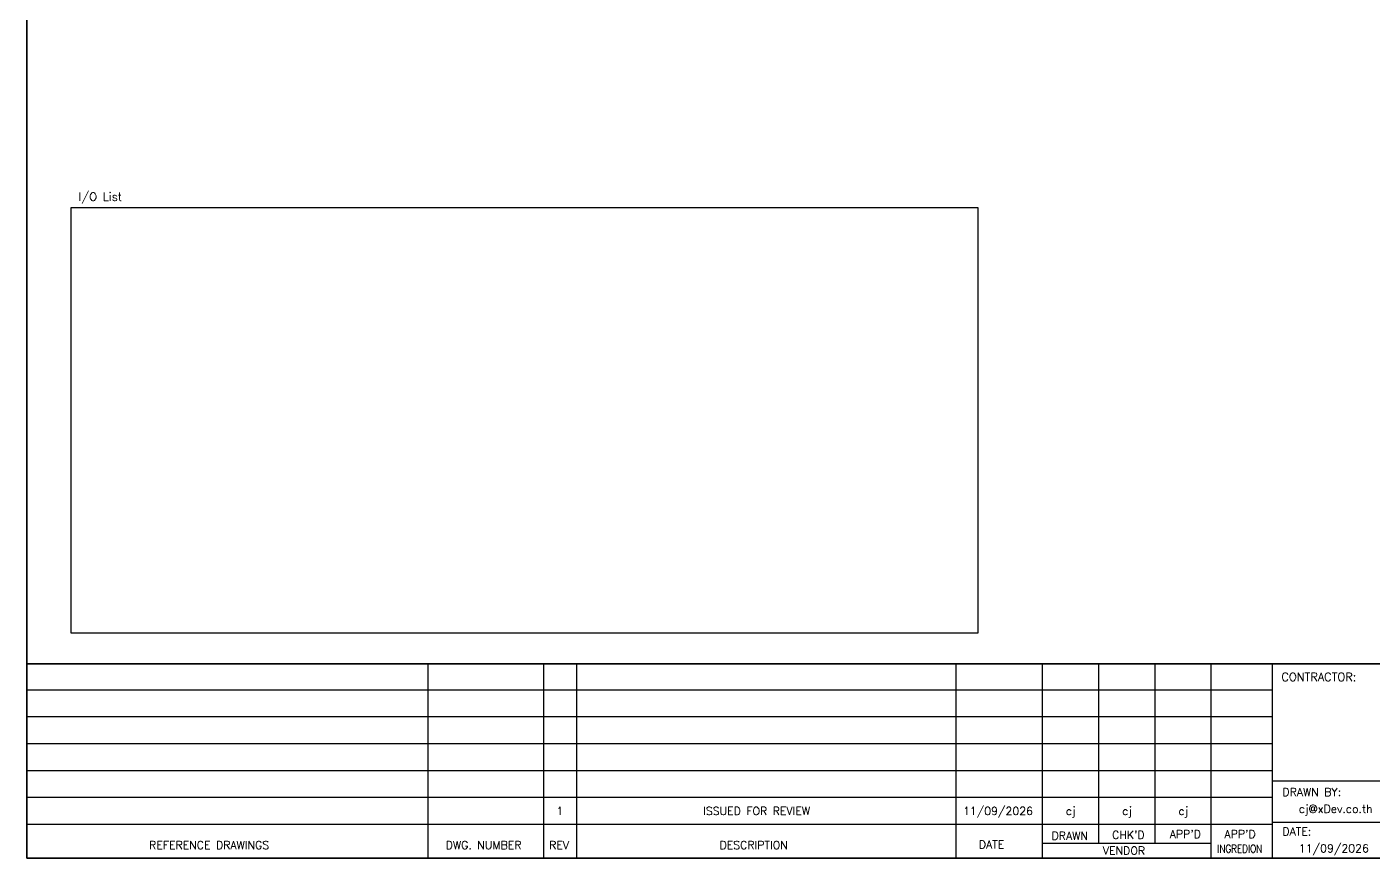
# Model space of a CAD drawing. Header units: millimetres. Extents: x 0 to 54213, y -3004 to 2820.
# Drawn here: x 8387 to 10385, y 0 to 1234 of the extents above; entities that cross this region are included whole.
import ezdxf
from ezdxf.enums import TextEntityAlignment as Align

# ---------------------------------------------------------------- set-up
doc = ezdxf.new("R2010")
doc.units = ezdxf.units.MM
for name, color, linetype in [('GT_1', 9, 'Continuous'), ('HELPPOINT', 7, 'Continuous'), ('MEMBER', 7, 'Continuous')]:
    doc.layers.add(name, color=color, linetype=linetype)
doc.styles.add('ROMANS', font='romans.shx', dxfattribs={"width": 0.85, "height": 25})

msp = doc.modelspace()

# ---------------------------------------------------------------- linework, layer by layer
msp.add_lwpolyline([(8452.3, 965.9), (9798.1, 965.9), (9798.1, 333.8), (8452.3, 333.8)], close=True)
at = {"layer": 'GT_1', "color": 4}
for p, q in [((8982, 0), (8982, 288.2)), ((9153.9, 0), (9153.9, 288.2)), ((9203, 0), (9203, 288.2)), ((9765.7, 0), (9765.7, 288.2)), ((9894, 0), (9894, 288.2)), ((9977.6, 21.8), (9977.6, 288.2)), ((10061.1, 21.8), (10061.1, 288.2)), ((10144.4, 0), (10144.4, 288.2)), ((10235.4, 0), (10235.4, 288.2)), ((10235.4, 249.3), (8386.6, 249.3)), ((10235.4, 209.5), (8386.6, 209.5)), ((10235.4, 169.6), (8386.6, 169.6)), ((10235.4, 129.7), (8386.6, 129.7)), ((11022.4, 114.3), (10235.4, 114.3)), ((10235.4, 89.7), (8386.6, 89.7)), ((10235.3, 49.8), (8386.6, 49.8)), ((11022.4, 52.9), (10235.4, 52.9)), ((10144.4, 21.8), (9894, 21.8))]:
    msp.add_line(p, q, dxfattribs=at)
at = {"layer": 'HELPPOINT', "color": 4, "lineweight": 35}
for p, q in [((8386.6, 0), (8386.6, 2704.2)), ((8386.6, 0), (8386.6, 2704.2)), ((12279.9, 0), (8386.6, 0)), ((12279.9, 0), (8386.6, 0))]:
    msp.add_line(p, q, dxfattribs=at)
at = {"layer": 'MEMBER', "color": 4, "lineweight": 35}
msp.add_line((8386.6, 288.2), (12279.9, 288.2), dxfattribs=at)
msp.add_line((8386.6, 288.2), (12279.9, 288.2), dxfattribs=at)

# ---------------------------------------------------------------- texts
at = {"layer": 'MEMBER', "color": 4, "ltscale": 0.8, "style": 'ROMANS'}
for s, height, p in [('I/O List', 12.35, (8463.2, 975.6)), ('CONTRACTOR:', 12.35, (10248.5, 262.7)), ('DRAWN BY:', 11.88, (10250, 92.1)), ('cj@xDev.co.th', 11.875, (10274.4, 67.2)), ("CHK'D", 11.88, (9997.2, 28.5)), ("APP'D", 11.88, (10082.8, 29.7)), ("APP'D", 11.88, (10164, 29.7)), ('DATE:', 11.88, (10250, 33.6)), ('REFERENCE DRAWINGS', 11.875, (8568, 13.4)), ('DWG. NUMBER', 11.875, (9008.2, 13.4)), ('REV', 11.88, (9161.7, 13.4)), ('DESCRIPTION', 11.875, (9414.6, 13.4)), ('DATE', 11.88, (9799.4, 14.2)), ('DRAWN', 11.88, (9907.4, 27.3)), ('11/09/2026', 11.88, (10274.4, 8.5)), ('VENDOR', 11.88, (9983.5, 5.1))]:
    msp.add_text(s, height=height, dxfattribs=at).set_placement(p)
for s, height, p in [('1', 11.9, (9177.5, 69.9)), ('ISSUED FOR REVIEW', 11.875, (9469.6, 69.9)), ('11/09/2026', 11.88, (9827.8, 69.9)), ('cj', 11.88, (9935.7, 69.9)), ('cj', 11.88, (10019.3, 69.9)), ('cj', 11.88, (10102.8, 69.9))]:
    msp.add_text(s, height=height, dxfattribs=at).set_placement(p, align=Align.MIDDLE_CENTER)
at = {"layer": 'MEMBER', "color": 4, "ltscale": 0.8, "style": 'ROMANS', "width": 0.8}
msp.add_text('INGREDION', height=11.88, dxfattribs=at).set_placement((10153.2, 8))

doc.saveas('drawing.dxf')
